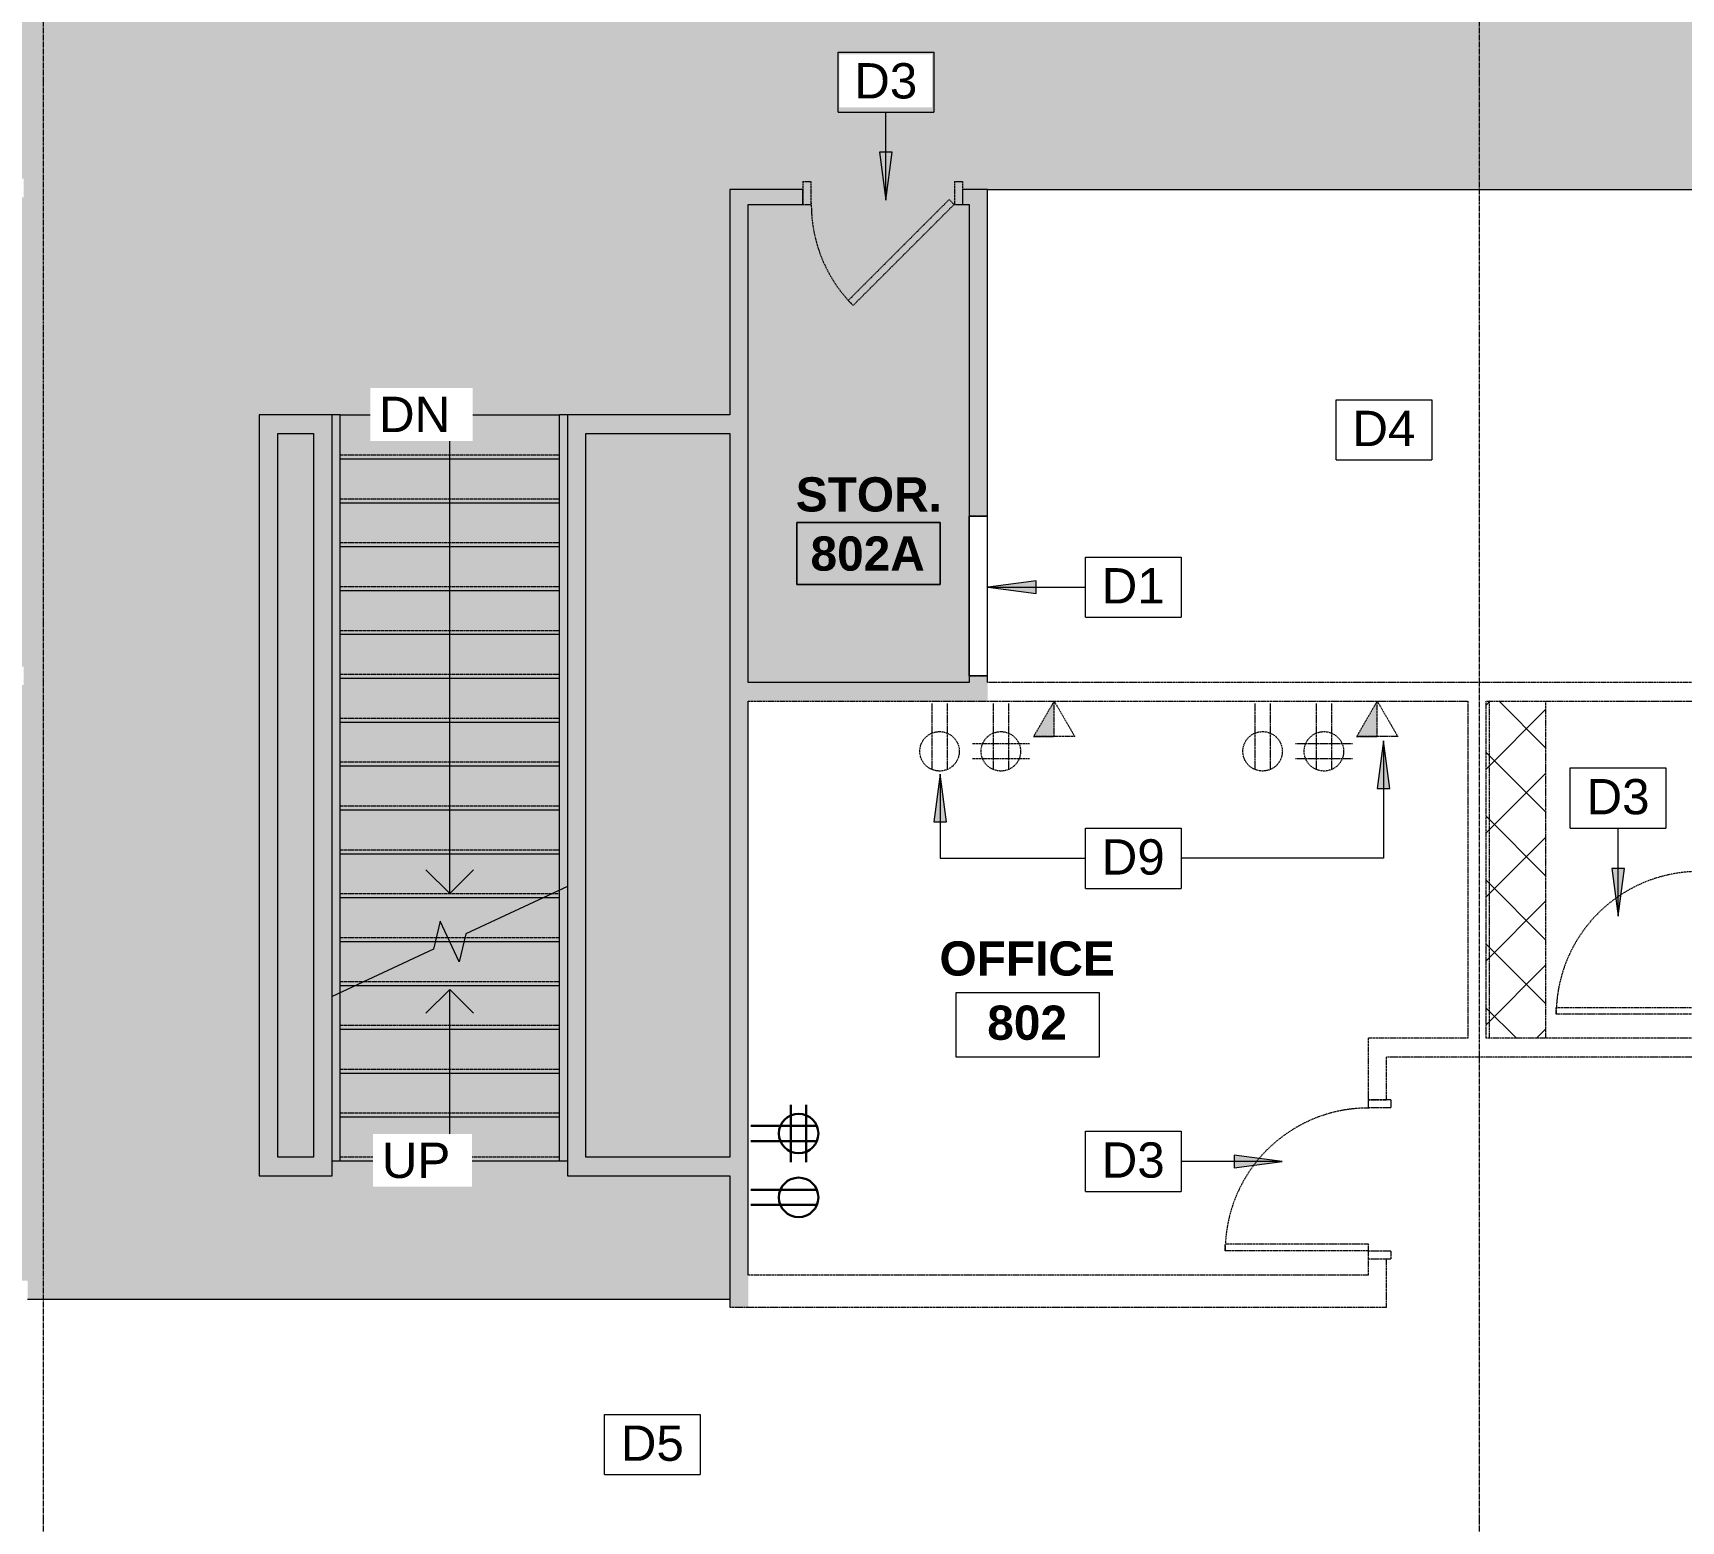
# Model space of a CAD drawing. Header units: inches. Extents: x -203 to 2791, y -968 to 768.
# Drawn here: x 592.1 to 1005.3, y 16.9 to 389.9 of the extents above; entities that cross this region are included whole.
import ezdxf

# ---------------------------------------------------------------- set-up
doc = ezdxf.new("R2010")
doc.units = ezdxf.units.IN
doc.header["$MEASUREMENT"] = 0
for name, pattern in [('Demolished', [0.1875, 0.125, -0.0625]), ('Grid Line 1_2_', [0.875, 0.5, -0.125, 0.125, -0.125]), ('Overhead 1_16_', [0.101562, 0.0625, -0.039062])]:
    doc.linetypes.add(name, pattern=pattern)
for name, color, linetype, lineweight in [('A-ANNO-KEYN', 231, 'Continuous', 9), ('A-ANNO-NOTE', 131, 'Continuous', 13), ('A-AREA-IDEN', 2, 'Continuous', 9), ('A-DETL-GENF', 92, 'Continuous', 9), ('A-DETL-THIN', 151, 'Continuous', 9), ('A-DOOR', 31, 'Continuous', 13), ('A-DOOR-FRAM', 31, 'Continuous', 20), ('A-WALL', 113, 'Continuous', 13), ('A-WALL-PATT', 111, 'Continuous', 13), ('G-ANNO-TEXT', 231, 'Continuous', 9), ('I-WALL', 2, 'Continuous', 13), ('Q-CASE', 31, 'Continuous', 13), ('S-GRID', 1, 'Continuous', 9), ('S-STRS', 31, 'Continuous', 13), ('S-STRS-ANNO', 31, 'Continuous', 9), ('S-STRS-IDEN', 31, 'Continuous', 9), ('S-STRS-MBND', 31, 'Continuous', 13)]:
    doc.layers.add(name, color=color, linetype=linetype, lineweight=lineweight)
doc.styles.add('Arial', font='arial.ttf', dxfattribs={"height": 8.851796})
doc.styles.add('Swis721 Lt BT_B', font='', dxfattribs={"height": 8.583975})
doc.styles.get('Swis721 Lt BT_B').set_extended_font_data('Swis721 Lt BT', bold=True)

# ---------------------------------------------------------------- blocks, each defined once
blk = doc.blocks.new('Single Flush - OTJ_SOLIDFLUSH_ALUM-5316411-Level 8 Demo')
at = {"layer": 'A-DOOR', "color": 250, "linetype": 'Demolished', "lineweight": 20}
for p, q in [((-8.65, -25.96), (16.67, -0.64)), ((17.91, -1.88), (-7.42, -27.2)), ((16.67, -0.64), (17.91, -1.88)), ((-7.42, -27.2), (-8.65, -25.96))]:
    blk.add_line(p, q, dxfattribs=at)
at = {"layer": 'A-DOOR', "color": 7, "linetype": 'Demolished', "lineweight": 9}
blk.add_arc((17.91, -1.88), 35.81, 179.5, 225, dxfattribs=at)
at = {"layer": 'A-DOOR-FRAM', "color": 250, "linetype": 'Demolished'}
for p, q in [((-20, 3.87), (-20, -1.88)), ((-20, 3.87), (-18, 3.87)), ((-18, 3.87), (-18, -1.88)), ((18, 3.87), (18, -1.88)), ((18, 3.87), (20, 3.87)), ((20, 3.87), (20, -1.88)), ((-20, -1.88), (-18, -1.88)), ((18, -1.88), (20, -1.88))]:
    blk.add_line(p, q, dxfattribs=at)
blk = doc.blocks.new('Single Flush - OTJ_SOLIDFLUSH_ALUM-4819122-Level 8 Demo')
at = {"layer": 'A-DOOR', "color": 250, "linetype": 'Demolished', "lineweight": 20}
for p, q in [((16.15625, -2.3125), (17.90625, -2.3125)), ((16.15625, -38.125), (16.15625, -2.3125)), ((17.90625, -2.3125), (17.90625, -38.125)), ((17.90625, -38.125), (16.15625, -38.125))]:
    blk.add_line(p, q, dxfattribs=at)
at = {"layer": 'A-DOOR', "color": 7, "linetype": 'Demolished', "lineweight": 9}
blk.add_arc((17.90625, -2.3125), 35.8125, 179.5, 270, dxfattribs=at)
at = {"layer": 'A-DOOR-FRAM', "color": 250, "linetype": 'Demolished'}
for p, q in [((-20, 3.4375), (-20, -2.3125)), ((-20, 3.4375), (-18, 3.4375)), ((-18, 3.4375), (-18, -2.3125)), ((18.000004, 3.4375), (18.000004, -2.3125)), ((18.000004, 3.4375), (20.000004, 3.4375)), ((20.000004, 3.4375), (20.000004, -2.3125)), ((-20, -2.3125), (-18, -2.3125)), ((18.000004, -2.3125), (20.000004, -2.3125))]:
    blk.add_line(p, q, dxfattribs=at)
blk = doc.blocks.new('C-Counter Top1 - 15_ depth-5517195-Level 8 Demo')
at = {"layer": 'Q-CASE', "linetype": 'Demolished', "lineweight": 9}
h = blk.add_hatch(dxfattribs=at)
h.set_pattern_fill('FP_5', style=0, pattern_type=2)
h.set_pattern_definition([(315, (-185.135, 956.423), (8.01223, 8.01223), []), (45, (-185.135, 956.423), (-8.01223, 8.01223), [])])
h.paths.add_polyline_path([(-47.26, 0), (-47.26, -15), (37.3, -15), (37.3, 0), (-46.21, 0)], flags=0)
at = {"layer": 'Q-CASE', "color": 7, "linetype": 'Demolished', "lineweight": 9}
for p, q in [((37.3, -0.75), (-47.26, -0.75)), ((-47.26, -15), (37.3, -15))]:
    blk.add_line(p, q, dxfattribs=at)
blk = doc.blocks.new('Room Tag - Room Name and Number-3379422-Level 8 Demo')
at = {"layer": 'A-AREA-IDEN'}
for p, q in [((-0.1881, -0.1636), (-0.1881, -0.0018)), ((-0.1881, -0.0018), (0.1869, -0.0018)), ((0.1869, -0.0018), (-0.1881, -0.0018)), ((-0.1881, -0.0018), (-0.1881, -0.1636)), ((0.1869, -0.0018), (0.1869, -0.1636)), ((0.1869, -0.1636), (0.1869, -0.0018)), ((0.1869, -0.1636), (-0.1881, -0.1636)), ((-0.1881, -0.1636), (0.1869, -0.1636))]:
    blk.add_line(p, q, dxfattribs=at)
blk = doc.blocks.new('Keynote Tag - Keynote Number - Boxed-135510-Level 8 Demo')
at = {"layer": 'A-ANNO-KEYN'}
for p, q in [((-0.125, -0.0792), (-0.125, 0.0781)), ((-0.125, 0.0781), (0.125, 0.0781)), ((0.125, 0.0781), (0.125, -0.0792)), ((-0.125, -0.0792), (0.125, -0.0792))]:
    blk.add_line(p, q, dxfattribs=at)

msp = doc.modelspace()

# ---------------------------------------------------------------- hatches: boundary and pattern name
at = {"layer": 'A-ANNO-KEYN'}
for points in [[(805.91, 348.02), (807.49, 360.02), (804.33, 360.02)], [(831.58, 250.98), (843.58, 249.4), (843.58, 252.56)], [(930.68, 212.49), (929.1, 200.49), (932.26, 200.49)], [(819.54, 204.11), (817.96, 192.11), (821.12, 192.11)], [(989.51, 168.47), (991.09, 180.47), (987.93, 180.47)], [(905.27, 107.02), (893.27, 108.6), (893.27, 105.44)]]:
    msp.add_hatch(color=256, dxfattribs=at).paths.add_polyline_path(points, flags=0)
at = {"layer": 'A-ANNO-NOTE', "linetype": 'Demolished', "lineweight": 9}
for points in [[(848.11, 213.5), (848.11, 222.43), (842.95, 213.5)], [(929.11, 213.5), (929.11, 222.43), (923.95, 213.5)]]:
    msp.add_hatch(color=7, dxfattribs=at).paths.add_polyline_path(points, flags=0)
at = {"layer": 'A-DETL-GENF'}
h = msp.add_hatch(color=9, dxfattribs=at)
h.paths.add_polyline_path([(131.76, -847.99), (290.74, -780.5), (227.71, -632.01), (203.3, -642.37), (194.97, -622.75), (199.23, -620.94), (205.75, -636.3), (297.88, -597.2), (299.68, -601.45), (231.97, -630.2), (295, -778.69), (401.08, -733.65), (338.06, -585.16), (336.5, -585.82), (334.7, -581.57), (419.28, -545.66), (421.09, -549.92), (342.31, -583.36), (405.34, -731.84), (515.31, -685.15), (511.69, -685.15), (511.69, -619.4), (491.89, -619.4), (491.89, -612.4), (492.01, -612.4), (492.01, -532.94), (471.73, -532.94), (471.73, -528.42), (457.91, -534.29), (456.1, -530.03), (470.83, -523.78), (471.73, -525.91), (471.73, -508.94), (495.73, -508.94), (495.73, -510.53), (555.67, -510.53), (555.67, -394.75), (560.67, -394.75), (560.67, -437.31), (560.17, -437.31), (560.17, -441.94), (560.67, -441.94), (560.67, -498.09), (620.88, -498.09), (620.88, -477.65), (625.88, -477.65), (625.88, -500.46), (758.51, -500.46), (758.46, -433.94), (754.23, -433.94), (754.23, -433.44), (758.51, -433.44), (758.51, -376.94), (697.48, -376.94), (697.48, -433.44), (721.73, -433.44), (721.73, -433.94), (693.48, -433.94), (693.48, -433.44), (696.98, -433.43), (696.98, -376.94), (661.48, -376.94), (661.48, -433.44), (660.98, -433.44), (660.98, -376.94), (625.46, -376.94), (625.46, -433.44), (624.19, -433.44), (624.19, -433.94), (625.46, -433.94), (625.46, -441.94), (600.17, -441.94), (600.17, -437.31), (620.83, -437.31), (620.83, -304.37), (601.17, -304.37), (601.17, -299.75), (634.61, -299.75), (634.61, -357.01), (665.48, -357.01), (665.48, -344.95), (665.98, -344.95), (665.98, -357.01), (696.98, -357.01), (696.98, -299.95), (699.23, -299.95), (699.23, -300.45), (697.48, -300.45), (697.48, -357.01), (733.48, -357.01), (733.48, -300.45), (731.73, -300.45), (731.73, -299.95), (757.71, -299.95), (757.71, -300.45), (733.98, -300.45), (733.98, -357.01), (793.96, -357.01), (793.96, -300.45), (790.21, -300.45), (790.21, -299.95), (793.96, -299.95), (793.96, -230.99), (634.98, -230.99), (634.98, -254.99), (560.67, -254.98), (560.67, -299.75), (561.17, -299.75), (561.17, -304.37), (560.67, -304.37), (560.67, -346.75), (555.67, -346.75), (555.67, -249.98), (564.59, -249.98), (564.59, -200.84), (575.84, -200.84), (575.84, -243.74), (630.36, -243.74), (630.36, -224.99), (674.86, -224.99), (674.86, -160.84), (555.74, -160.84), (555.74, 72.48), (430.42, 72.48), (430.42, 109.37), (435.05, 109.37), (435.05, 146.43), (354.94, 146.43), (354.94, 109.37), (359.57, 109.37), (359.57, 72.48), (108.25, 72.48), (108.25, 129.02), (112.87, 129.02), (112.87, 77.11), (225.04, 77.11), (225.04, 176.71), (112.87, 176.71), (112.87, 169.02), (108.25, 169.02), (108.25, 181.33), (225.04, 181.33), (225.04, 348.74), (107.25, 348.74), (107.25, 353.37), (229.67, 353.37), (229.67, 231.06), (557.42, 231.06), (557.42, 353.37), (589.73, 353.37), (589.73, 348.74), (562.05, 348.74), (562.05, 231.06), (589.73, 231.06), (589.73, 226.43), (562.05, 226.43), (562.05, 77.11), (590.73, 77.11), (590.73, 72.48), (766.8, 72.48), (766.8, 103.43), (726.05, 103.43), (726.05, 294.15), (766.8, 294.15), (766.8, 350.67), (785.11, 350.67), (785.11, 346.92), (771.42, 346.92), (771.42, 227.06), (826.8, 227.06), (826.8, 346.92), (825.11, 346.92), (825.11, 350.67), (1166.99, 350.67), (1166.99, 227.06), (1492.42, 227.06), (1492.42, 347.74), (1497.05, 347.74), (1497.05, 222.43), (1477.67, 222.43), (1477.67, 75.11), (1495.17, 75.11), (1495.17, 70.48), (1553.42, 70.48), (1553.42, 351.59), (1718.67, 351.59), (1718.67, 360.59), (1723.3, 360.59), (1723.3, 351.59), (1910.23, 351.59), (1910.23, 580.43), (-120.35, 580.43), (-120.35, 406.96), (48.71, 406.96), (48.71, 428.91), (66.73, 428.91), (66.73, 424.29), (53.33, 424.29), (53.33, 330.65), (48.71, 330.65), (48.71, 402.34), (-120.35, 402.34), (-120.35, 286.96), (48.71, 286.96), (48.71, 290.65), (53.33, 290.65), (53.33, 280.65), (48.71, 280.65), (48.71, 282.34), (-120.35, 282.34), (-120.35, 166.96), (48.71, 166.96), (48.71, 240.65), (53.33, 240.65), (53.33, 160.65), (48.71, 160.65), (48.71, 162.34), (-120.35, 162.34), (-120.35, 0.55), (-80.76, 0.55), (-80.76, -14.04), (48.71, -14.04), (48.71, 120.65), (53.33, 120.65), (53.33, -25.35), (48.71, -25.35), (48.71, -18.66), (-80.76, -18.66), (-80.76, -30.95), (-120.35, -30.95), (-120.35, -193.04), (48.71, -193.04), (48.71, -65.35), (53.33, -65.35), (53.33, -220.93), (67.88, -255.19), (63.62, -257), (48.71, -221.87), (48.71, -197.66), (-120.35, -197.66), (-120.35, -254.17), (-74.95, -361.1), (79.91, -295.37), (79.25, -293.82), (83.5, -292.01), (138.94, -422.62), (134.69, -424.43), (81.71, -299.63), (-73.15, -365.36), (42.29, -637.25), (197.13, -571.52), (169.07, -505.43), (173.33, -503.62), (203.19, -573.97), (182.94, -582.57), (183.6, -584.12), (179.34, -585.93), (178.68, -584.37), (44.1, -641.5), (120.3, -820.99)], flags=0)
h.paths.add_polyline_path([(225.76, -805.76), (216.38, -783.67), (238.47, -774.29), (247.85, -796.38), (227.71, -804.93)], flags=0)
h.paths.add_polyline_path([(446.67, -711.97), (437.29, -689.88), (459.38, -680.5), (468.76, -702.59), (455.33, -708.29)], flags=0)
h.paths.add_polyline_path([(516.31, -684.73), (893.34, -524.65), (963.74, -524.65), (963.74, -523.31), (943.94, -523.31), (943.94, -499.31), (963.74, -499.31), (963.74, -496.94), (968.74, -496.94), (968.74, -456.94), (963.74, -456.94), (963.74, -457.44), (946.48, -457.44), (946.48, -308.86), (799.96, -308.86), (799.96, -363.01), (764.51, -363.01), (764.51, -516.53), (744.73, -516.53), (744.73, -518.83), (942.73, -518.83), (942.73, -523.83), (744.73, -523.83), (744.73, -532.94), (725.26, -532.94), (725.26, -561.42), (744.73, -561.42), (744.73, -585.42), (725.26, -585.42), (725.26, -591.53), (659.62, -619.4), (590.81, -619.4), (590.81, -647.06), (516.73, -647.06), (516.73, -643.56), (587.31, -643.56), (587.31, -619.4), (516.31, -619.4), (516.31, -647.06)], flags=0)
h.paths.add_polyline_path([(641.71, -612.4), (658.19, -612.4), (718.26, -586.9), (718.26, -516.53), (499.01, -516.53), (499.01, -612.4), (590.81, -612.4)], flags=0)
h.paths.add_polyline_path([(266.06, -553.39), (246.27, -506.73), (353.03, -461.4), (225.02, -159.89), (218.14, -162.82), (216.66, -159.37), (120.3, -200.48), (112, -180.92), (112, -35.66), (108.25, -35.66), (108.25, 5.05), (112.87, 5.05), (112.87, -31.04), (203.26, -31.04), (203.26, 5.05), (260.18, 5.05), (261.13, 4.11), (257.73, 4.11), (257.73, 0.96), (258.26, 0.43), (250.87, 0.43), (250.87, -35.66), (237.05, -35.66), (237.05, -149.24), (363.42, -149.24), (363.42, -0.52), (297.73, -0.52), (297.73, 4.11), (495.73, 4.11), (495.73, -81.52), (491.11, -81.52), (491.11, -0.52), (368.05, -0.52), (368.05, -149.24), (491.11, -149.24), (491.11, -121.52), (495.73, -121.52), (495.73, -271.65), (491.11, -271.65), (491.11, -229.94), (467.11, -229.94), (467.11, -196.21), (491.11, -196.21), (491.11, -153.87), (237.05, -153.87), (237.05, -179.26), (294.82, -315.34), (491.11, -315.34), (491.11, -311.65), (495.73, -311.65), (495.73, -455.18), (418.47, -487.97), (416.67, -483.71), (491.11, -452.12), (491.11, -319.96), (296.78, -319.96), (374, -501.83), (379.85, -499.34), (381.65, -503.6), (372.58, -507.45), (361.98, -482.48), (304.78, -506.77), (315.23, -531.4), (266.31, -553.28)], flags=0)
h.paths.add_polyline_path([(266.31, -548.22), (309.2, -529.03), (293.38, -491.75), (250.13, -510.11), (250.18, -510.21), (271.83, -501.02), (281.21, -523.11), (259.56, -532.3), (266.06, -547.64)], flags=0)
h.paths.add_polyline_path([(3.31, -538.98), (-6.07, -516.89), (16.02, -507.51), (25.4, -529.6), (16.02, -533.58)], flags=0)
h.paths.add_polyline_path([(27.39, -520.28), (25.5, -516.06), (150.98, -462.8), (150.32, -461.25), (154.57, -459.44), (157.7, -466.8), (153.44, -468.61), (152.78, -467.06), (41.85, -514.15)], flags=0)
h.paths.add_polyline_path([(584.67, -510.53), (720.73, -510.53), (720.73, -508.94), (744.73, -508.94), (744.73, -510.53), (758.51, -510.53), (758.51, -505.09), (560.67, -505.09), (560.67, -510.53)], flags=0)
h.paths.add_polyline_path([(302.97, -502.51), (360.17, -478.23), (354.84, -465.66), (297.64, -489.95), (302.68, -501.83)], flags=0)
h.paths.add_polyline_path([(951.48, -452.44), (963.74, -452.44), (963.74, -308.86), (951.48, -308.86), (951.48, -365.13)], flags=0)
h.paths.add_polyline_path([(660.98, -433.94), (656.69, -433.94), (656.69, -433.44), (660.98, -433.44)], flags=0)
h.paths.add_polyline_path([(753.93, -370.94), (758.51, -370.94), (758.51, -363.01), (625.46, -363.01), (625.46, -370.94), (739.5, -370.94)], flags=0)
h.paths.add_polyline_path([(631.11, -357.01), (631.11, -304.37), (625.46, -304.37), (625.46, -357.01), (626.43, -357.01)], flags=0)
h.paths.add_polyline_path([(968.74, -347.36), (968.74, -342.74), (967.22, -342.74), (967.22, -347.36), (967.7, -347.36)], flags=0)
h.paths.add_polyline_path([(800.58, -303.86), (963.74, -303.86), (963.74, -267.34), (968.74, -267.34), (968.7, -227.34), (965.73, -227.33), (965.73, -224.72), (769.74, -224.72), (769.74, -224.99), (799.96, -224.99), (799.96, -303.86)], flags=0)
h.paths.add_polyline_path([(694.31, -224.99), (766.24, -224.99), (766.24, -205.94), (679.48, -205.94), (679.48, -224.99)], flags=0)
h.paths.add_polyline_path([(968.13, -222.33), (968.13, -204.94), (965.44, -204.94), (965.44, -199.94), (988.73, -199.94), (988.73, -161.74), (993.73, -161.74), (993.73, -121.74), (988.73, -121.74), (988.73, -121.34), (980.11, -121.34), (980.11, -122.59), (769.74, -122.59), (769.74, -217.72), (965.73, -217.72), (965.73, -222.33)], flags=0)
h.paths.add_polyline_path([(490.79, -201.31), (491.11, -201.31), (491.11, -200.83), (471.73, -200.83), (471.73, -201.31), (488.71, -201.31)], flags=0)
h.paths.add_polyline_path([(679.48, -201.31), (766.24, -201.31), (766.24, -119.34), (679.48, -119.34), (679.48, -170.62)], flags=0)
h.paths.add_polyline_path([(232.42, -168.37), (232.42, -156.73), (228.24, -158.51), (228.99, -160.28)], flags=0)
h.paths.add_polyline_path([(642.41, -146.84), (668.23, -146.84), (668.23, -111.34), (771.73, -111.34), (771.73, -24.34), (569.74, -24.34), (569.74, -146.84), (584.67, -146.84)], flags=0)
h.paths.add_polyline_path([(894.32, -111.34), (979.73, -111.34), (979.73, -24.34), (776.36, -24.34), (776.36, -111.34), (846.73, -111.34)], flags=0)
h.paths.add_polyline_path([(246.25, -31.04), (246.25, -29.34), (237.05, -29.34), (237.05, -31.04)], flags=0)
h.paths.add_polyline_path([(220.73, -31.04), (232.42, -31.04), (232.38, -29.34), (220.73, -29.34), (220.73, -1.34), (246.25, -1.34), (246.25, 0.43), (207.88, 0.43), (207.88, -31.04)], flags=0)
h.paths.add_polyline_path([(-93.75, -27.45), (-84.26, -27.45), (-84.26, -27.34), (-117.75, -27.34), (-117.75, -2.95), (-120.35, -2.95), (-120.35, -27.45), (-117.75, -27.45)], flags=0)
h.paths.add_polyline_path([(1473.05, 70.48), (1473.05, 222.43), (1334.05, 222.4), (1334.05, 99.48), (1442.73, 99.48), (1442.73, 70.48)], flags=0)
h.paths.add_polyline_path([(1203.96, 70.92), (1235.73, 70.92), (1235.73, 94.86), (1227.42, 94.86), (1227.42, 99.48), (1329.42, 99.48), (1329.42, 222.43), (1167.42, 222.43), (1167.42, 137.87), (1166.99, 137.87), (1166.99, 106.37), (1167.42, 106.37), (1167.42, 70.92)], flags=0)
h.paths.add_polyline_path([(557.42, 77.11), (557.42, 182.43), (557.05, 182.43), (557.05, 102.11), (435.05, 102.11), (435.05, 77.11), (557.05, 77.11)], flags=0)
h.paths.add_polyline_path([(231.05, 77.11), (354.94, 77.11), (354.94, 102.11), (229.67, 102.11), (229.67, 77.11)], flags=0)
h.paths.add_polyline_path([(662.08, 103.43), (648.8, 103.43), (648.8, 294.15), (667.05, 294.15), (667.05, 103.43), (662.42, 103.43)], flags=0)
h.paths.add_polyline_path([(653.42, 108.06), (662.42, 108.06), (662.42, 289.52), (653.42, 289.52), (653.42, 117.06)], flags=0)
h.paths.add_polyline_path([(739.5, 108.06), (766.8, 108.06), (766.8, 289.52), (730.67, 289.52), (730.67, 108.06)], flags=0)
h.paths.add_polyline_path([(377.56, 151.06), (378.94, 151.06), (378.94, 226.43), (354.94, 226.43), (354.94, 151.06)], flags=0)
h.paths.add_polyline_path([(557.05, 187.06), (557.42, 187.06), (557.42, 226.43), (557.05, 226.43), (557.05, 188.67)], flags=0)
h.paths.add_polyline_path([(1723.3, 400.59), (1718.67, 400.59), (1718.67, 419.29), (1716.73, 419.29), (1716.73, 423.91), (1718.67, 423.91), (1718.67, 580.15), (1723.3, 580.15), (1723.3, 419.29)], flags=0)
h.paths.add_polyline_path([(1617.05, 409.29), (1609.73, 409.29), (1609.73, 413.91), (1612.42, 413.91), (1612.42, 580.15), (1617.05, 580.15), (1617.05, 413.91), (1663.42, 413.91), (1663.42, 423.91), (1676.73, 423.91), (1676.73, 419.29), (1668.05, 419.29), (1668.05, 409.29), (1647.79, 409.29)], flags=0)
h.paths.add_polyline_path([(1569.73, 409.29), (1422.73, 409.29), (1422.73, 413.91), (1492.42, 413.91), (1492.42, 580.15), (1497.05, 580.15), (1497.05, 413.91), (1569.73, 413.91)], flags=0)
h.paths.add_polyline_path([(1382.73, 409.29), (1301.73, 409.29), (1301.73, 413.91), (1372.42, 413.91), (1372.42, 580.15), (1377.05, 580.15), (1377.05, 413.91), (1382.73, 413.91)], flags=0)
h.paths.add_polyline_path([(1261.73, 409.29), (1249.73, 409.29), (1249.73, 413.91), (1252.42, 413.91), (1252.42, 548.65), (1257.05, 548.65), (1257.05, 413.91), (1261.73, 413.91)], flags=0)
h.paths.add_polyline_path([(1137.05, 409.29), (1006.11, 409.29), (1006.11, 413.91), (1132.42, 413.91), (1132.42, 580.15), (1137.05, 580.15), (1137.05, 413.91), (1209.73, 413.91), (1209.73, 409.29), (1150.94, 409.29)], flags=0)
h.paths.add_polyline_path([(966.11, 409.29), (949.11, 409.29), (949.11, 413.91), (956.8, 413.91), (956.8, 548.65), (961.42, 548.65), (961.42, 413.91), (966.11, 413.91)], flags=0)
h.paths.add_polyline_path([(835.42, 409.29), (826.11, 409.29), (826.11, 413.91), (830.8, 413.91), (830.8, 580.15), (835.42, 580.15), (835.42, 413.91), (909.11, 413.91), (909.11, 409.29), (894.32, 409.29)], flags=0)
h.paths.add_polyline_path([(585.16, 409.29), (521.73, 409.29), (521.73, 413.91), (652.42, 413.91), (652.42, 580.15), (657.05, 580.15), (657.05, 413.91), (786.11, 413.91), (786.11, 409.29), (586.42, 409.29)], flags=0)
h.paths.add_polyline_path([(481.73, 409.29), (465.73, 409.29), (465.73, 413.91), (472.42, 413.91), (472.42, 580.15), (477.05, 580.15), (477.05, 413.91), (481.73, 413.91)], flags=0)
h.paths.add_polyline_path([(352.42, 409.29), (279.73, 409.29), (279.73, 413.91), (352.42, 413.91), (352.42, 580.15), (357.05, 580.15), (357.05, 413.91), (425.73, 413.91), (425.73, 409.29), (357.05, 409.29)], flags=0)
h.paths.add_polyline_path([(225.73, 409.29), (225.73, 413.91), (232.42, 413.91), (232.42, 550.9), (237.05, 550.9), (237.05, 413.91), (239.73, 413.91), (239.73, 409.29), (229.67, 409.29)], flags=0)
h.paths.add_polyline_path([(121.04, 409.29), (112.42, 409.29), (112.42, 424.29), (106.73, 424.29), (106.73, 428.91), (112.42, 428.91), (112.42, 580.15), (117.05, 580.15), (117.05, 413.91), (185.73, 413.91), (185.73, 409.29)], flags=0)
h.paths.add_polyline_path([(942.73, 413.91), (942.73, 577.15), (966.73, 577.15), (966.73, 553.15), (942.73, 553.15)], flags=0)
h.paths.add_polyline_path([(1242.73, 438.88), (1242.73, 577.15), (1266.73, 577.15), (1266.73, 553.15), (1242.73, 553.15)], flags=0)
h.paths.add_polyline_path([(222.73, 497.2), (222.73, 577.15), (246.73, 577.15), (246.73, 553.15), (222.73, 553.15)], flags=0)
h.paths.add_polyline_path([(1542.73, 502.5), (1542.73, 577.15), (1566.73, 577.15), (1566.73, 553.15), (1542.73, 553.15)], flags=0)
h.paths.add_polyline_path([(620.73, 553.15), (596.73, 553.15), (596.73, 577.15), (620.73, 577.15)], flags=0)
h.paths.add_polyline_path([(-39.27, 553.15), (-39.27, 577.15), (-15.27, 577.15), (-15.27, 553.15)], flags=0)
at = {"layer": 'A-WALL-PATT', "lineweight": 9}
for points in [[(771.42, 70.48), (771.42, 350.67), (766.8, 350.67), (766.8, 70.48), (769.74, 70.48)], [(667.05, 289.52), (667.05, 294.15), (648.8, 294.15), (648.8, 289.52), (662.42, 289.52)], [(739.5, 289.52), (766.8, 289.52), (766.8, 294.15), (726.05, 294.15), (726.05, 289.52), (730.67, 289.52)], [(648.8, 103.43), (653.42, 103.43), (653.42, 289.52), (648.8, 289.52), (648.8, 188.67)], [(662.42, 108.06), (667.05, 108.06), (667.05, 289.52), (662.42, 289.52), (662.42, 188.67)], [(726.05, 103.43), (730.67, 103.43), (730.67, 289.52), (726.05, 289.52), (726.05, 188.67)], [(771.77, 222.43), (826.8, 222.43), (826.8, 227.06), (771.42, 227.06), (771.42, 222.43)], [(653.42, 103.43), (667.05, 103.43), (667.05, 108.06), (653.42, 108.06)], [(766.8, 103.43), (766.8, 108.06), (730.67, 108.06), (730.67, 103.43), (739.5, 103.43)]]:
    msp.add_hatch(color=7, dxfattribs=at).paths.add_polyline_path(points, flags=0)
h = msp.add_hatch(color=7, dxfattribs=at)
h.paths.add_polyline_path([(785.11, 346.92), (785.11, 350.67), (771.42, 350.67), (771.42, 346.92)], flags=0)
h.paths.add_polyline_path([(826.11, 346.92), (826.8, 346.92), (826.8, 350.67), (825.11, 350.67), (825.11, 346.92)], flags=0)
h = msp.add_hatch(color=7, dxfattribs=at)
h.paths.add_polyline_path([(826.8, 222.43), (831.42, 222.43), (831.42, 228.74), (826.8, 228.74), (826.8, 227.06)], flags=0)
h.paths.add_polyline_path([(826.8, 268.74), (831.42, 268.74), (831.42, 350.67), (826.8, 350.67), (826.8, 289.52)], flags=0)

# ---------------------------------------------------------------- linework, layer by layer
at = {"layer": 'A-ANNO-KEYN'}
for p, q in [((805.91, 348.02), (805.91, 370.02)), ((807.49, 360.02), (804.33, 360.02)), ((804.33, 360.02), (805.91, 348.02)), ((805.91, 348.02), (807.49, 360.02)), ((843.58, 252.56), (831.58, 250.98)), ((843.58, 249.4), (843.58, 252.56)), ((831.58, 250.98), (843.58, 249.4)), ((831.58, 250.98), (855.95, 250.98)), ((930.68, 212.49), (929.1, 200.49)), ((932.26, 200.49), (930.68, 212.49)), ((930.68, 212.49), (930.68, 183.01)), ((819.54, 204.11), (817.96, 192.11)), ((821.12, 192.11), (819.54, 204.11)), ((819.54, 204.11), (819.54, 183.01)), ((929.1, 200.49), (932.26, 200.49)), ((817.96, 192.11), (821.12, 192.11)), ((989.51, 168.47), (989.51, 190.56)), ((819.54, 183.01), (855.95, 183.01)), ((991.09, 180.47), (987.93, 180.47)), ((987.93, 180.47), (989.51, 168.47)), ((989.51, 168.47), (991.09, 180.47)), ((905.27, 107.02), (893.27, 108.6)), ((893.27, 108.6), (893.27, 105.44)), ((905.27, 107.02), (879.95, 107.02)), ((893.27, 105.44), (905.27, 107.02))]:
    msp.add_line(p, q, dxfattribs=at)
at = {"layer": 'A-ANNO-NOTE', "color": 7, "linetype": 'Demolished', "lineweight": 9}
for p, q in [((817.45, 221.78), (817.45, 205.25)), ((821.28, 221.78), (821.28, 205.25)), ((832.82, 221.78), (832.82, 205.25)), ((836.66, 221.78), (836.66, 205.25)), ((848.11, 222.43), (842.95, 213.5)), ((848.11, 222.43), (842.95, 213.5)), ((848.11, 213.5), (848.11, 222.43)), ((848.11, 222.43), (853.27, 213.5)), ((898.45, 221.78), (898.45, 205.25)), ((902.28, 221.78), (902.28, 205.25)), ((913.82, 221.78), (913.82, 205.25)), ((917.66, 221.78), (917.66, 205.25)), ((929.11, 222.43), (923.95, 213.5)), ((929.11, 222.43), (923.95, 213.5)), ((929.11, 213.5), (929.11, 222.43)), ((929.11, 222.43), (934.27, 213.5)), ((841.91, 211.73), (827.57, 211.73)), ((842.95, 213.5), (848.11, 213.5)), ((853.27, 213.5), (842.95, 213.5)), ((922.91, 211.73), (908.57, 211.73)), ((923.95, 213.5), (929.11, 213.5)), ((934.27, 213.5), (923.95, 213.5)), ((841.91, 207.9), (827.57, 207.9)), ((922.91, 207.9), (908.57, 207.9))]:
    msp.add_line(p, q, dxfattribs=at)
at = {"layer": 'A-ANNO-NOTE', "color": 215, "lineweight": 30}
for p, q in [((782.12, 121.18), (782.12, 106.83)), ((785.95, 121.18), (785.95, 106.83)), ((772.08, 115.92), (788.6, 115.92)), ((772.08, 112.09), (788.6, 112.09)), ((772.08, 99.92), (788.6, 99.92)), ((772.08, 96.09), (788.6, 96.09))]:
    msp.add_line(p, q, dxfattribs=at)
at = {"layer": 'A-ANNO-NOTE', "color": 7, "linetype": 'Demolished', "lineweight": 9}
for centre in [(819.37, 209.82), (834.74, 209.82), (900.37, 209.82), (915.74, 209.82)]:
    msp.add_circle(centre, 4.95, dxfattribs=at)
at = {"layer": 'A-ANNO-NOTE', "color": 215, "lineweight": 30}
for centre in [(784.04, 114), (784.04, 98)]:
    msp.add_circle(centre, 4.95, dxfattribs=at)
at = {"layer": 'A-DETL-THIN'}
for p, q in [((831.42, 350.67), (1166.99, 350.67)), ((826.8, 228.74), (826.8, 268.74)), ((859.46, 149.25), (823.46, 149.25)), ((823.46, 149.25), (823.46, 133.25)), ((859.46, 133.25), (859.46, 149.25)), ((823.46, 133.25), (859.46, 133.25)), ((590.73, 72.48), (766.8, 72.48))]:
    msp.add_line(p, q, dxfattribs=at)
at = {"layer": 'A-WALL', "color": 8, "lineweight": 20}
for p, q in [((771.42, 350.67), (766.8, 350.67)), ((766.8, 350.67), (766.8, 294.15)), ((831.42, 350.67), (826.8, 350.67)), ((831.42, 227.06), (831.42, 350.67)), ((771.42, 227.06), (771.42, 346.92)), ((826.8, 346.92), (826.8, 227.06)), ((648.8, 294.15), (648.8, 103.43)), ((667.05, 294.15), (648.8, 294.15)), ((667.05, 103.43), (667.05, 294.15)), ((766.8, 294.15), (726.05, 294.15)), ((726.05, 294.15), (726.05, 103.43)), ((653.42, 108.06), (653.42, 289.52)), ((653.42, 289.52), (662.42, 289.52)), ((662.42, 289.52), (662.42, 108.06)), ((730.67, 289.52), (766.8, 289.52)), ((730.67, 108.06), (730.67, 289.52)), ((766.8, 289.52), (766.8, 108.06)), ((826.8, 227.06), (771.42, 227.06)), ((771.42, 78.48), (771.42, 222.43)), ((662.42, 108.06), (653.42, 108.06)), ((766.8, 108.06), (730.67, 108.06)), ((648.8, 103.43), (667.05, 103.43)), ((726.05, 103.43), (766.8, 103.43)), ((766.8, 103.43), (766.8, 70.48))]:
    msp.add_line(p, q, dxfattribs=at)
at = {"layer": 'A-WALL', "color": 55, "lineweight": 9}
for p, q in [((826.8, 268.74), (831.42, 268.74)), ((831.42, 228.74), (826.8, 228.74))]:
    msp.add_line(p, q, dxfattribs=at)
at = {"layer": 'A-WALL', "color": 7, "linetype": 'Demolished', "lineweight": 9}
for p, q in [((831.42, 268.74), (826.8, 268.74)), ((826.8, 228.74), (831.42, 228.74))]:
    msp.add_line(p, q, dxfattribs=at)
at = {"layer": 'A-WALL', "color": 250, "linetype": 'Demolished', "lineweight": 20}
for p, q in [((1492.42, 227.06), (831.42, 227.06)), ((771.42, 222.43), (951.8, 222.43)), ((951.8, 222.43), (951.8, 137.87)), ((956.42, 137.87), (956.42, 222.43)), ((956.42, 222.43), (1009.8, 222.43)), ((926.8, 137.87), (926.8, 122.48)), ((951.8, 137.87), (926.8, 137.87)), ((1009.8, 137.87), (956.42, 137.87)), ((931.42, 122.48), (931.42, 133.25)), ((931.42, 133.25), (1009.8, 133.25)), ((926.8, 122.48), (931.42, 122.48)), ((926.8, 82.48), (926.8, 78.48)), ((931.42, 82.48), (926.8, 82.48)), ((931.42, 70.48), (931.42, 82.48)), ((926.8, 78.48), (771.42, 78.48)), ((766.8, 70.48), (931.42, 70.48))]:
    msp.add_line(p, q, dxfattribs=at)
at = {"layer": 'I-WALL', "color": 8, "lineweight": 20}
for p, q in [((785.11, 350.67), (771.42, 350.67)), ((785.11, 346.92), (785.11, 350.67)), ((826.8, 350.67), (825.11, 350.67)), ((825.11, 350.67), (825.11, 346.92)), ((771.42, 346.92), (785.11, 346.92)), ((825.11, 346.92), (826.8, 346.92))]:
    msp.add_line(p, q, dxfattribs=at)
at = {"layer": 'S-GRID', "linetype": 'Grid Line 1_2_'}
for p, q in [((594.73, -968.26), (594.73, 744.46)), ((954.73, -968.26), (954.73, 744.46))]:
    msp.add_line(p, q, dxfattribs=at)
at = {"layer": 'S-STRS', "color": 55, "lineweight": 9}
for p, q in [((669.05, 294.15), (667.05, 294.15)), ((669.05, 283.15), (669.05, 294.15)), ((669.05, 294.15), (724.05, 294.15)), ((726.05, 294.15), (724.05, 294.15)), ((724.05, 283.15), (724.05, 294.15)), ((669.05, 272.15), (669.05, 283.15)), ((669.05, 283.15), (724.05, 283.15)), ((724.05, 272.15), (724.05, 283.15)), ((669.05, 261.15), (669.05, 272.15)), ((669.05, 272.15), (724.05, 272.15)), ((724.05, 261.15), (724.05, 272.15)), ((669.05, 250.15), (669.05, 261.15)), ((669.05, 261.15), (724.05, 261.15)), ((724.05, 250.15), (724.05, 261.15)), ((669.05, 239.15), (669.05, 250.15)), ((669.05, 250.15), (724.05, 250.15)), ((724.05, 239.15), (724.05, 250.15)), ((669.05, 228.15), (669.05, 239.15)), ((669.05, 239.15), (724.05, 239.15)), ((724.05, 228.15), (724.05, 239.15)), ((669.05, 217.15), (669.05, 228.15)), ((669.05, 228.15), (724.05, 228.15)), ((724.05, 217.15), (724.05, 228.15)), ((669.05, 206.15), (669.05, 217.15)), ((669.05, 217.15), (724.05, 217.15)), ((724.05, 206.15), (724.05, 217.15)), ((669.05, 195.15), (669.05, 206.15)), ((669.05, 206.15), (724.05, 206.15)), ((724.05, 195.15), (724.05, 206.15)), ((669.05, 184.15), (669.05, 195.15)), ((669.05, 195.15), (724.05, 195.15)), ((724.05, 184.15), (724.05, 195.15)), ((669.05, 173.15), (669.05, 184.15)), ((669.05, 184.15), (724.05, 184.15)), ((724.05, 174.97), (724.05, 184.15)), ((724.05, 173.15), (724.05, 174.97)), ((669.05, 162.15), (669.05, 173.15)), ((669.05, 173.15), (720.14, 173.15)), ((720.14, 173.15), (724.05, 173.15)), ((724.05, 162.15), (724.05, 173.15)), ((669.05, 151.15), (669.05, 162.15)), ((669.05, 162.15), (692.93, 162.15)), ((692.93, 162.15), (696.55, 162.15)), ((696.55, 162.15), (700.16, 162.15)), ((700.16, 162.15), (724.05, 162.15)), ((724.05, 151.15), (724.05, 162.15)), ((669.05, 149.33), (669.05, 151.15)), ((669.05, 151.15), (672.96, 151.15)), ((669.05, 140.15), (669.05, 149.33)), ((672.96, 151.15), (724.05, 151.15)), ((724.05, 140.15), (724.05, 151.15)), ((669.05, 129.15), (669.05, 140.15)), ((669.05, 140.15), (724.05, 140.15)), ((724.05, 129.15), (724.05, 140.15)), ((669.05, 118.15), (669.05, 129.15)), ((669.05, 129.15), (724.05, 129.15)), ((724.05, 118.15), (724.05, 129.15)), ((669.05, 107.15), (669.05, 118.15)), ((669.05, 118.15), (724.05, 118.15)), ((724.05, 107.15), (724.05, 118.15)), ((667.05, 107.15), (669.05, 107.15)), ((669.05, 107.15), (724.05, 107.15)), ((724.05, 107.15), (726.05, 107.15))]:
    msp.add_line(p, q, dxfattribs=at)
at = {"layer": 'S-STRS', "color": 55, "linetype": 'Overhead 1_16_', "lineweight": 9}
for p, q in [((669.05, 284.15), (724.05, 284.15)), ((669.05, 273.15), (724.05, 273.15)), ((669.05, 262.15), (724.05, 262.15)), ((669.05, 251.15), (724.05, 251.15)), ((669.05, 240.15), (724.05, 240.15)), ((669.05, 229.15), (724.05, 229.15)), ((669.05, 218.15), (724.05, 218.15)), ((669.05, 207.15), (724.05, 207.15)), ((669.05, 196.15), (724.05, 196.15)), ((669.05, 185.15), (724.05, 185.15)), ((669.05, 174.15), (722.28, 174.15)), ((722.28, 174.15), (724.05, 174.15)), ((669.05, 163.15), (693.17, 163.15)), ((693.17, 163.15), (696.08, 163.15)), ((696.08, 163.15), (700.41, 163.15)), ((700.41, 163.15), (724.05, 163.15)), ((669.05, 152.15), (675.1, 152.15)), ((675.1, 152.15), (724.05, 152.15)), ((669.05, 141.15), (724.05, 141.15)), ((669.05, 130.15), (724.05, 130.15)), ((669.05, 119.15), (724.05, 119.15)), ((669.05, 108.15), (724.05, 108.15))]:
    msp.add_line(p, q, dxfattribs=at)
at = {"layer": 'S-STRS-ANNO'}
for p, q in [((696.55, 283.15), (696.55, 294.15)), ((696.55, 272.15), (696.55, 283.15)), ((696.55, 261.15), (696.55, 272.15)), ((696.55, 250.15), (696.55, 261.15)), ((696.55, 239.15), (696.55, 250.15)), ((696.55, 228.15), (696.55, 239.15)), ((696.55, 217.15), (696.55, 228.15)), ((696.55, 206.15), (696.55, 217.15)), ((696.55, 195.15), (696.55, 206.15)), ((696.55, 184.15), (696.55, 195.15)), ((696.55, 174.15), (696.55, 184.15)), ((696.55, 174.15), (690.55, 180.15)), ((696.55, 174.15), (702.55, 180.15)), ((696.55, 150.15), (690.55, 144.15)), ((696.55, 140.15), (696.55, 150.15)), ((696.55, 150.15), (702.55, 144.15)), ((696.55, 129.15), (696.55, 140.15)), ((696.55, 118.15), (696.55, 129.15)), ((696.55, 107.15), (696.55, 118.15))]:
    msp.add_line(p, q, dxfattribs=at)
at = {"layer": 'S-STRS-MBND', "color": 55, "lineweight": 9}
for p, q in [((726.05, 175.91), (700.62, 164.05)), ((694.17, 167.25), (692.47, 160.25)), ((698.92, 157.05), (694.17, 167.25)), ((700.62, 164.05), (698.92, 157.05)), ((692.47, 160.25), (667.05, 148.39))]:
    msp.add_line(p, q, dxfattribs=at)

# ---------------------------------------------------------------- block references
at = {"layer": 'A-ANNO-KEYN', "xscale": 95.99999999999994, "yscale": 95.99999999999994, "zscale": 95.99999999999994}
for p in [(805.91, 377.63), (930.8, 290.47), (867.95, 251.03), (989.51, 198.17), (867.95, 183.06), (867.95, 107.07), (747.38, 36.09)]:
    msp.add_blockref('Keynote Tag - Keynote Number - Boxed-135510-Level 8 Demo', p, dxfattribs=at)
at = {"layer": 'A-AREA-IDEN', "xscale": 95.99999999999994, "yscale": 95.99999999999994, "zscale": 95.99999999999994}
msp.add_blockref('Room Tag - Room Name and Number-3379422-Level 8 Demo', (801.62, 267.38), dxfattribs=at)
at = {"layer": 'A-DOOR', "color": 7, "linetype": 'Demolished', "lineweight": 9}
msp.add_blockref('Single Flush - OTJ_SOLIDFLUSH_ALUM-5316411-Level 8 Demo', (805.11, 348.79), dxfattribs=at)
for p, rotation in [((1012.11, 161.79), 270), ((929.11, 102.48), 269.9999999999998)]:
    msp.add_blockref('Single Flush - OTJ_SOLIDFLUSH_ALUM-4819122-Level 8 Demo', p, dxfattribs=dict(at, rotation=rotation))
at = {"layer": 'Q-CASE', "color": 7, "linetype": 'Demolished', "lineweight": 9, "rotation": 89.99999999999984}
msp.add_blockref('C-Counter Top1 - 15_ depth-5517195-Level 8 Demo', (956.42, 185.14), dxfattribs=at)

# ---------------------------------------------------------------- texts
at = {"layer": 'A-AREA-IDEN', "char_height": 8.584, "attachment_point": 2, "line_spacing_factor": 0.998538, "style": 'Swis721 Lt BT_B'}
for s, insert, width in [('STOR.', (801.63, 278.52), 40.5), ('802A', (801.34, 263.69), 31.86)]:
    msp.add_mtext(s, dxfattribs=dict(at, insert=insert, width=width))
at = {"layer": 'G-ANNO-TEXT', "color": 7, "char_height": 8.584, "attachment_point": 2, "line_spacing_factor": 0.998538, "style": 'Swis721 Lt BT_B'}
for s, insert, width in [('OFFICE', (841.33, 162.18), 49.572), ('802', (841.33, 146.08), 23.004)]:
    msp.add_mtext(s, dxfattribs=dict(at, insert=insert, width=width))

# ---------------------------------------------------------------- next in the draw order: texts
at = {"layer": 'A-ANNO-KEYN', "char_height": 8.852, "width": 18.792, "attachment_point": 2, "line_spacing_factor": 0.938532, "style": 'Arial', "bg_fill": 3, "box_fill_scale": 1.25, "bg_fill_color": 0, "bg_fill_transparency": 0}
for s, insert in [('D3', (805.88, 382.34)), ('D4', (930.78, 295.19)), ('D1', (867.92, 255.74)), ('D3', (989.48, 202.88)), ('D9', (867.92, 187.77)), ('D3', (867.92, 111.79)), ('D5', (747.35, 40.8))]:
    msp.add_mtext(s, dxfattribs=dict(at, insert=insert))
at = {"layer": 'S-STRS-IDEN', "char_height": 8.852, "attachment_point": 1, "line_spacing_factor": 0.938532, "style": 'Arial', "bg_fill": 3, "box_fill_scale": 1.25, "bg_fill_color": 0, "bg_fill_transparency": 0}
for s, insert, width in [('DN', (678.82, 298.71), 21.2677), ('UP', (679.52, 111.71), 20.4369)]:
    msp.add_mtext(s, dxfattribs=dict(at, insert=insert, width=width))

# ---------------------------------------------------------------- next in the draw order: linework, layer by layer
at = {"layer": 'A-ANNO-KEYN'}
msp.add_line((930.68, 183.01), (879.95, 183.01), dxfattribs=at)

# ---------------------------------------------------------------- next in the draw order: block references
at = {"layer": 'A-ANNO-KEYN', "xscale": 95.99999999999994, "yscale": 95.99999999999994, "zscale": 95.99999999999994}
msp.add_blockref('Keynote Tag - Keynote Number - Boxed-135510-Level 8 Demo', (867.95, 183.06), dxfattribs=at)

# ---------------------------------------------------------------- next in the draw order: texts
at = {"layer": 'A-ANNO-KEYN', "insert": (867.92, 187.77), "char_height": 8.852, "width": 18.792, "attachment_point": 2, "line_spacing_factor": 0.938532, "style": 'Arial', "bg_fill": 3, "box_fill_scale": 1.25, "bg_fill_color": 0, "bg_fill_transparency": 0}
msp.add_mtext('D9', dxfattribs=at)

doc.saveas('drawing.dxf')
